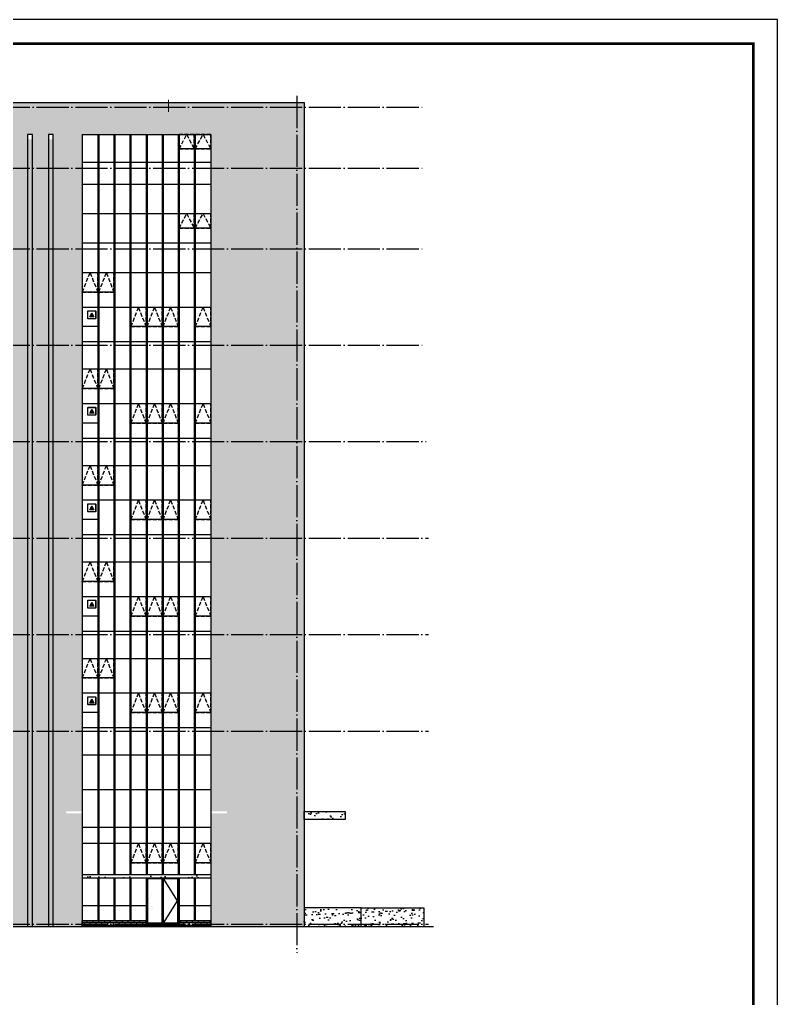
# Model space of a CAD drawing. Extents: x 6843040 to 15500510, y -6507076 to -4940511.
# Drawn here: x 8038121 to 8085278, y -5894044 to -5833171 of the extents above; entities that cross this region are included whole.
import ezdxf

# ---------------------------------------------------------------- set-up
doc = ezdxf.new("R2010")
doc.units = 0
doc.header["$LTSCALE"] = 1000
doc.header["$MEASUREMENT"] = 0
doc.linetypes.add('DASH', pattern=[0.35, 0.25, -0.1])
doc.linetypes.add('DOTE', pattern=[2.42, 2, -0.2, 0.02, -0.2])
for name, color, linetype in [('DIM_IDEN', 3, 'Continuous'), ('DOTE', 8, 'DOTE'), ('E_LINE_1', 1, 'Continuous'), ('E_LINE_3', 7, 'Continuous'), ('E_LINE_5', 8, 'Continuous'), ('LT-dim 100', 253, 'Continuous'), ('LT-玻璃', 4, 'Continuous'), ('plan-1', 40, 'Continuous'), ('PUB_HACTH', 8, 'Continuous'), ('PUB_TITLE', 4, 'Continuous'), ('WALL', 1, 'Continuous'), ('WINDOW', 4, 'Continuous')]:
    doc.layers.add(name, color=color, linetype=linetype)

# ---------------------------------------------------------------- blocks, each defined once
blk = doc.blocks.new('消防救援标志')
at = {"layer": 'WALL'}
blk.add_hatch(color=256, dxfattribs=at).paths.add_polyline_path([(13378845, 1069457.5), (13377845, 1069457.5), (13378345, 1070457.5)])
for points in [[(13377445, 1070957.5), (13379245, 1070957.5, -0.41421356), (13379345, 1070857.5), (13379345, 1069057.5, -0.41421356), (13379245, 1068957.5), (13377445, 1068957.5, -0.41421356), (13377345, 1069057.5), (13377345, 1070857.5, -0.41421356)], [(13377445, 1070932.5), (13379245, 1070932.5, -0.41421356), (13379320, 1070857.5), (13379320, 1069057.5, -0.41421356), (13379245, 1068982.5), (13377445, 1068982.5, -0.41421356), (13377370, 1069057.5), (13377370, 1070857.5, -0.41421356)]]:
    blk.add_lwpolyline(points, format="xyb", close=True)
blk.add_lwpolyline([(13378845, 1069457.5), (13377845, 1069457.5), (13378345, 1070457.5)], close=True, dxfattribs=at)
blk = doc.blocks.new('0911幕墙5')
at = {"layer": 'LT-玻璃'}
for p, q in [((8042021, -5840317), (8042021, -5889567)), ((8042989, -5840317), (8042989, -5886367)), ((8043054, -5840317), (8043054, -5886367)), ((8043989, -5840317), (8043989, -5886367)), ((8044054, -5840317), (8044054, -5886367)), ((8044989, -5840317), (8044989, -5886367)), ((8045054, -5840317), (8045054, -5886367)), ((8045989, -5840317), (8045989, -5886367)), ((8046054, -5840317), (8046054, -5886367)), ((8046989, -5840317), (8046989, -5886367)), ((8047054, -5840317), (8047054, -5886367)), ((8047989, -5840317), (8047989, -5886367)), ((8048054, -5840317), (8048054, -5886367)), ((8048989, -5840317), (8048989, -5886367)), ((8049054, -5840317), (8049054, -5886367)), ((8050021, -5840317), (8050021, -5889567))]:
    blk.add_line(p, q, dxfattribs=at)
at = {"layer": 'LT-玻璃', "ltscale": 1000}
for p, q in [((8048988, -5841216), (8048054, -5841216)), ((8050021, -5841216), (8049053, -5841216)), ((8050021, -5842067), (8042021, -5842067)), ((8050021, -5843417), (8042021, -5843417)), ((8050021, -5845242), (8042021, -5845242)), ((8048988, -5845242), (8048054, -5845242)), ((8048988, -5845242), (8048054, -5845242)), ((8050021, -5845242), (8049053, -5845242)), ((8050021, -5845242), (8049053, -5845242)), ((8048988, -5846141), (8048054, -5846141)), ((8050021, -5846141), (8049053, -5846141)), ((8050021, -5847067), (8042021, -5847067)), ((8050021, -5848917), (8042021, -5848917)), ((8043989, -5850117), (8042021, -5850117)), ((8050021, -5851067), (8042021, -5851067)), ((8042989, -5852267), (8042021, -5852267)), ((8047989, -5852267), (8045054, -5852267)), ((8050021, -5852267), (8049054, -5852267)), ((8050021, -5853217), (8042021, -5853217)), ((8050021, -5854917), (8042021, -5854917)), ((8043989, -5856117), (8042021, -5856117)), ((8050021, -5857067), (8042021, -5857067)), ((8042989, -5858267), (8042021, -5858267)), ((8047989, -5858267), (8045054, -5858267)), ((8050021, -5858267), (8049054, -5858267)), ((8050021, -5859217), (8042021, -5859217)), ((8050021, -5860917), (8042021, -5860917)), ((8043989, -5862117), (8042021, -5862117)), ((8050021, -5863067), (8042021, -5863067)), ((8042989, -5864267), (8042021, -5864267)), ((8047989, -5864267), (8045054, -5864267)), ((8050021, -5864267), (8049054, -5864267)), ((8050021, -5865217), (8042021, -5865217)), ((8050021, -5866917), (8042021, -5866917)), ((8043989, -5868117), (8042021, -5868117)), ((8050021, -5869067), (8042021, -5869067)), ((8042989, -5870267), (8042021, -5870267)), ((8047989, -5870267), (8045054, -5870267)), ((8050021, -5870267), (8049054, -5870267)), ((8050021, -5871217), (8042021, -5871217)), ((8050021, -5872917), (8042021, -5872917)), ((8043989, -5874117), (8042021, -5874117)), ((8043989, -5874117), (8042021, -5874117)), ((8050021, -5875067), (8042021, -5875067)), ((8042989, -5876267), (8042021, -5876267)), ((8047989, -5876267), (8045054, -5876267)), ((8050021, -5876267), (8049054, -5876267)), ((8050021, -5877217), (8042021, -5877217)), ((8050021, -5878917), (8042021, -5878917)), ((8050021, -5881067), (8042021, -5881067)), ((8050021, -5883417), (8042021, -5883417)), ((8050021, -5883417), (8042021, -5883417)), ((8050021, -5884417), (8042021, -5884417)), ((8047989, -5885617), (8045054, -5885617)), ((8050021, -5885617), (8049054, -5885617)), ((8050021, -5886367), (8042021, -5886367)), ((8042021, -5886537), (8046054, -5886537)), ((8047021, -5886537), (8047021, -5889417)), ((8047989, -5886537), (8050021, -5886537)), ((8042021, -5888267), (8045989, -5888267)), ((8048054, -5888267), (8050021, -5888267)), ((8042021, -5889217), (8045989, -5889217)), ((8048054, -5889217), (8050021, -5889217))]:
    blk.add_line(p, q, dxfattribs=at)
at = {"layer": 'LT-玻璃'}
blk.add_lwpolyline([(8042021, -5840317), (8050021, -5840317)], dxfattribs=at)
at = {"layer": 'LT-玻璃', "ltscale": 1000}
for points in [[(8046054, -5886537), (8047989, -5886537), (8047989, -5889417), (8046054, -5889417)], [(8046054, -5886537), (8047021, -5886537), (8047021, -5889417), (8046054, -5889417)], [(8046104, -5886587), (8046971, -5886587), (8046971, -5889367), (8046104, -5889367)], [(8047071, -5886587), (8047939, -5886587), (8047939, -5889367), (8047071, -5889367)]]:
    blk.add_lwpolyline(points, close=True, dxfattribs=at)
at = {"layer": 'LT-玻璃', "ltscale": 1000, "const_width": 0.7}
blk.add_lwpolyline([(8046971, -5886587), (8046104, -5887977), (8046971, -5889367)], dxfattribs=at)
at = {"layer": 'LT-玻璃', "ltscale": 1000}
blk.add_lwpolyline([(8047071, -5889367), (8047939, -5887977), (8047071, -5886587), (8047071, -5886587)], dxfattribs=at)
at = {"layer": 'WINDOW'}
for p, q in [((8042989, -5886537), (8042989, -5889217)), ((8043054, -5886537), (8043054, -5889217)), ((8043989, -5886537), (8043989, -5889217)), ((8044054, -5886537), (8044054, -5889217)), ((8044989, -5886537), (8044989, -5889217)), ((8045054, -5886537), (8045054, -5889217)), ((8045989, -5886537), (8045989, -5889417)), ((8046054, -5886537), (8046054, -5889417)), ((8047989, -5886537), (8047989, -5889417)), ((8048054, -5886537), (8048054, -5889417)), ((8048989, -5886537), (8048989, -5889217)), ((8049054, -5886537), (8049054, -5889217))]:
    blk.add_line(p, q, dxfattribs=at)
at = {"layer": 'WINDOW', "color": 8, "linetype": 'DASH'}
for points in [[(8048054, -5841216), (8048989, -5841216), (8048988, -5840317), (8048054, -5840317)], [(8049054, -5841216), (8050021, -5841216), (8050021, -5840317), (8049053, -5840317)], [(8048054, -5846141), (8048989, -5846141), (8048988, -5845242), (8048054, -5845242)], [(8049054, -5846141), (8050021, -5846141), (8050021, -5845242), (8049053, -5845242)], [(8042021, -5850117), (8042989, -5850117), (8042989, -5848917), (8042021, -5848917)], [(8043054, -5850117), (8043989, -5850117), (8043989, -5848917), (8043054, -5848917)], [(8045054, -5852267), (8045989, -5852267), (8045989, -5851067), (8045054, -5851067)], [(8046054, -5852267), (8046989, -5852267), (8046989, -5851067), (8046054, -5851067)], [(8047054, -5852267), (8047989, -5852267), (8047989, -5851067), (8047054, -5851067)], [(8049054, -5852267), (8050021, -5852267), (8050021, -5851067), (8049054, -5851067)], [(8042021, -5856117), (8042989, -5856117), (8042989, -5854917), (8042021, -5854917)], [(8043054, -5856117), (8043989, -5856117), (8043989, -5854917), (8043054, -5854917)], [(8045054, -5858267), (8045989, -5858267), (8045989, -5857067), (8045054, -5857067)], [(8046054, -5858267), (8046989, -5858267), (8046989, -5857067), (8046054, -5857067)], [(8047054, -5858267), (8047989, -5858267), (8047989, -5857067), (8047054, -5857067)], [(8049054, -5858267), (8050021, -5858267), (8050021, -5857067), (8049054, -5857067)], [(8042021, -5862117), (8042989, -5862117), (8042989, -5860917), (8042021, -5860917)], [(8043054, -5862117), (8043989, -5862117), (8043989, -5860917), (8043054, -5860917)], [(8045054, -5864267), (8045989, -5864267), (8045989, -5863067), (8045054, -5863067)], [(8046054, -5864267), (8046989, -5864267), (8046989, -5863067), (8046054, -5863067)], [(8047054, -5864267), (8047989, -5864267), (8047989, -5863067), (8047054, -5863067)], [(8049054, -5864267), (8050021, -5864267), (8050021, -5863067), (8049054, -5863067)], [(8042021, -5868117), (8042989, -5868117), (8042989, -5866917), (8042021, -5866917)], [(8043054, -5868117), (8043989, -5868117), (8043989, -5866917), (8043054, -5866917)], [(8045054, -5870267), (8045989, -5870267), (8045989, -5869067), (8045054, -5869067)], [(8046054, -5870267), (8046989, -5870267), (8046989, -5869067), (8046054, -5869067)], [(8047054, -5870267), (8047989, -5870267), (8047989, -5869067), (8047054, -5869067)], [(8049054, -5870267), (8050021, -5870267), (8050021, -5869067), (8049054, -5869067)], [(8042021, -5874117), (8042989, -5874117), (8042989, -5872917), (8042021, -5872917)], [(8043054, -5874117), (8043989, -5874117), (8043989, -5872917), (8043054, -5872917)], [(8045054, -5876267), (8045989, -5876267), (8045989, -5875067), (8045054, -5875067)], [(8046054, -5876267), (8046989, -5876267), (8046989, -5875067), (8046054, -5875067)], [(8047054, -5876267), (8047989, -5876267), (8047989, -5875067), (8047054, -5875067)], [(8049054, -5876267), (8050021, -5876267), (8050021, -5875067), (8049054, -5875067)], [(8045054, -5885617), (8045989, -5885617), (8045989, -5884417), (8045054, -5884417)], [(8046054, -5885617), (8046989, -5885617), (8046989, -5884417), (8046054, -5884417)], [(8047054, -5885617), (8047989, -5885617), (8047989, -5884417), (8047054, -5884417)], [(8049054, -5885617), (8050021, -5885617), (8050021, -5884417), (8049054, -5884417)]]:
    blk.add_lwpolyline(points, close=True, dxfattribs=at)
for points in [[(8048054, -5841216), (8048521, -5840317), (8048989, -5841216)], [(8049054, -5841216), (8049537, -5840317), (8050021, -5841216)], [(8048054, -5846141), (8048521, -5845242), (8048989, -5846141)], [(8049054, -5846141), (8049537, -5845242), (8050021, -5846141)], [(8042021, -5850117), (8042505, -5848917), (8042989, -5850117)], [(8043054, -5850117), (8043521, -5848917), (8043989, -5850117)], [(8045054, -5852267), (8045521, -5851067), (8045989, -5852267)], [(8046054, -5852267), (8046521, -5851067), (8046989, -5852267)], [(8047054, -5852267), (8047521, -5851067), (8047989, -5852267)], [(8049054, -5852267), (8049537, -5851067), (8050021, -5852267)], [(8042021, -5856117), (8042505, -5854917), (8042989, -5856117)], [(8043054, -5856117), (8043521, -5854917), (8043989, -5856117)], [(8045054, -5858267), (8045521, -5857067), (8045989, -5858267)], [(8046054, -5858267), (8046521, -5857067), (8046989, -5858267)], [(8047054, -5858267), (8047521, -5857067), (8047989, -5858267)], [(8049054, -5858267), (8049537, -5857067), (8050021, -5858267)], [(8042021, -5862117), (8042505, -5860917), (8042989, -5862117)], [(8043054, -5862117), (8043521, -5860917), (8043989, -5862117)], [(8045054, -5864267), (8045521, -5863067), (8045989, -5864267)], [(8046054, -5864267), (8046521, -5863067), (8046989, -5864267)], [(8047054, -5864267), (8047521, -5863067), (8047989, -5864267)], [(8049054, -5864267), (8049537, -5863067), (8050021, -5864267)], [(8042021, -5868117), (8042505, -5866917), (8042989, -5868117)], [(8043054, -5868117), (8043521, -5866917), (8043989, -5868117)], [(8045054, -5870267), (8045521, -5869067), (8045989, -5870267)], [(8046054, -5870267), (8046521, -5869067), (8046989, -5870267)], [(8047054, -5870267), (8047521, -5869067), (8047989, -5870267)], [(8049054, -5870267), (8049537, -5869067), (8050021, -5870267)], [(8042021, -5874117), (8042505, -5872917), (8042989, -5874117)], [(8043054, -5874117), (8043521, -5872917), (8043989, -5874117)], [(8045054, -5876267), (8045521, -5875067), (8045989, -5876267)], [(8046054, -5876267), (8046521, -5875067), (8046989, -5876267)], [(8047054, -5876267), (8047521, -5875067), (8047989, -5876267)], [(8049054, -5876267), (8049537, -5875067), (8050021, -5876267)], [(8045054, -5885617), (8045521, -5884417), (8045989, -5885617)], [(8046054, -5885617), (8046521, -5884417), (8046989, -5885617)], [(8047054, -5885617), (8047521, -5884417), (8047989, -5885617)], [(8049054, -5885617), (8049537, -5884417), (8050021, -5885617)]]:
    blk.add_lwpolyline(points, dxfattribs=at)

msp = doc.modelspace()

# ---------------------------------------------------------------- hatches: boundary and pattern name
at = {"layer": 'PUB_HACTH'}
h = msp.add_hatch(dxfattribs=at)
h.set_pattern_fill('粉刷', color=256, scale=150, angle=45)
h.set_pattern_definition([(82.5, (121057.07, 217189), (-422.103955, 395.378137), [0, -456, 0, -510, 0, -487.5]), (52.5, (121057.1, 217189), (-223.241253, 974.09392), [0, -246, 0, -411, 0, -157.5]), (12.5, (120796.15, 216928.1), (659.408782, 661.809715), [0, -150, 0, -540, 0, -705]), (2.5, (120796.15, 216928.1), (451.51265, 823.878855), [0, -75, 0, -354, 0, -405])])
h.paths.add_polyline_path([(8055821.1, -5838317.4), (8035521.1, -5838317.4), (8035521.1, -5889567.4), (8037321.1, -5889567.4), (8037321.1, -5840317.4), (8037621.1, -5840317.4), (8037621.1, -5889567.4), (8038621.1, -5889567.4), (8038621.1, -5840317.4), (8038921.1, -5840317.4), (8038921.1, -5889567.4), (8039921.1, -5889567.4), (8039921.1, -5840317.4), (8040221.1, -5840317.4), (8040221.1, -5889567.4), (8042021.1, -5889567.4), (8042021.1, -5882537.4), (8041021.1, -5882537.4), (8041021.1, -5882417.4), (8042021.1, -5882417.4), (8042021.1, -5840317.4), (8050021.1, -5840317.4), (8050021.1, -5882417.4), (8051021.1, -5882417.4), (8051021.1, -5882537.4), (8050021.1, -5882537.4), (8050021.1, -5889567.4), (8055821.1, -5889567.4)])
h.paths.add_polyline_path([(8035521.1, -5854917.4), (8035521.1, -5853217.4), (8002121.1, -5853217.4), (8002121.1, -5854917.4)])
h = msp.add_hatch(dxfattribs=at)
h.set_pattern_fill('AR-B816', color=256, scale=150)
h.set_pattern_definition([(0, (333973.68, 234839), (0, 181.9656), []), (90, (333973.68, 234839), (-181.9656, 181.9656), [181.9656, -181.9656])])
h.paths.add_polyline_path([(8038621.1, -5840617.4), (8038621.1, -5889567.4), (8038921.1, -5889567.4), (8038921.1, -5840617.4)])
h = msp.add_hatch(dxfattribs=at)
h.set_pattern_fill('AR-B816', color=256, scale=150)
h.set_pattern_definition([(0, (335273.68, 234839), (0, 181.9656), []), (90, (335273.68, 234839), (-181.9656, 181.9656), [181.9656, -181.9656])])
h.paths.add_polyline_path([(8039921.1, -5840617.4), (8039921.1, -5889567.4), (8040221.1, -5889567.4), (8040221.1, -5840617.4)])
h = msp.add_hatch(dxfattribs=at)
h.set_pattern_fill('粉刷', color=256, scale=150, angle=45)
h.set_pattern_definition([(82.5, (0, 0), (-422.103955, 395.378137), [0, -456, 0, -510, 0, -487.5]), (52.5, (0, 0), (-223.241253, 974.09392), [0, -246, 0, -411, 0, -157.5]), (12.5, (-260.9, -260.9), (659.408782, 661.809715), [0, -150, 0, -540, 0, -705]), (2.5, (-260.9, -260.9), (451.51265, 823.878855), [0, -75, 0, -354, 0, -405])])
h.paths.add_polyline_path([(8055821.1, -5889567.4), (8063268.1, -5889567.4), (8063268.1, -5888417.4), (8055821.1, -5888417.4)])
h.paths.add_polyline_path([(8055821.1, -5882417.4), (8058371.1, -5882417.4), (8058371.1, -5882917.4), (8055821.1, -5882917.4)])
h = msp.add_hatch(dxfattribs=at)
h.set_pattern_fill('粉刷', color=256, scale=150, angle=45)
h.set_pattern_definition([(82.5, (0, -4000), (-422.103955, 395.378137), [0, -456, 0, -510, 0, -487.5]), (52.5, (0, -4000), (-223.241253, 974.09392), [0, -246, 0, -411, 0, -157.5]), (12.5, (-260.9, -4260.9), (659.408782, 661.809715), [0, -150, 0, -540, 0, -705]), (2.5, (-260.9, -4260.9), (451.51265, 823.878855), [0, -75, 0, -354, 0, -405])])
h.paths.add_polyline_path([(8042021.1, -5886537.4), (8050021.1, -5886537.4), (8050021.1, -5886417.4), (8042021.1, -5886417.4)])
h = msp.add_hatch(dxfattribs=at)
h.set_pattern_fill('AR-B816', color=256, scale=150)
h.set_pattern_definition([(0, (0, 0), (0, 181.9656), []), (90, (0, 0), (-181.9656, 181.9656), [181.9656, -181.9656])])
h.paths.add_polyline_path([(8042021.1, -5889217.4), (8042021.1, -5889567.4), (8050021.1, -5889567.4), (8050021.1, -5889217.4), (8048053.6, -5889217.4), (8048053.6, -5889417.4), (8045988.6, -5889417.4), (8045988.6, -5889217.4)])

# ---------------------------------------------------------------- linework, layer by layer
msp.add_line((8050021.1, -5840317.4), (8050021.1, -5889567.4))
for points in [[(8042021.1, -5840317.4), (8050021.1, -5840317.4)], [(8059371.6, -5889567.4), (8059371.6, -5888417.4), (8055821.1, -5888417.4)], [(8042021.1, -5889217.4), (8045988.6, -5889217.4)], [(8050021.1, -5889217.4), (8048053.6, -5889217.4)]]:
    msp.add_lwpolyline(points)
msp.add_lwpolyline([(8055821.1, -5882417.4), (8058371.1, -5882417.4), (8058371.1, -5882917.4), (8055821.1, -5882917.4)], close=True)
at = {"layer": 'DIM_IDEN', "const_width": 75}
msp.add_lwpolyline([(8047388.8, -5838909.5), (8047388.8, -5838159.5)], dxfattribs=at)
at = {"layer": 'DOTE'}
for p, q in [((8055371.1, -5837917.4), (8055371.1, -5891217.3)), ((7920600, -5838617.4), (8063268.1, -5838617.4)), ((7920600, -5842417.4), (8063268.1, -5842417.4)), ((7920600, -5847417.4), (8063268.1, -5847417.4)), ((7920600, -5853417.4), (8063268.1, -5853417.4)), ((7920600, -5859417.4), (8063418.1, -5859417.4)), ((7920600, -5865417.4), (8063568.1, -5865417.4)), ((7920600, -5871417.4), (8063568.1, -5871417.4)), ((7920600, -5877417.4), (8063568.1, -5877417.4)), ((7920600, -5889417.4), (8063568.1, -5889417.4)), ((7920600, -5889567.4), (8063568.1, -5889567.4))]:
    msp.add_line(p, q, dxfattribs=at)
at = {"layer": 'E_LINE_1'}
for points in [[(7922214, -5889567.4), (8063868.1, -5889567.4)], [(7925571.1, -5889567.4), (8059785.1, -5889567.4)]]:
    msp.add_lwpolyline(points, dxfattribs=at)
at = {"layer": 'E_LINE_3'}
msp.add_line((8042021.1, -5840317.4), (8042021.1, -5889567.4), dxfattribs=at)
for points in [[(8035521.1, -5889567.4), (8035521.1, -5838317.4), (8055821.1, -5838317.4), (8055821.1, -5889567.4)], [(8038921.1, -5889567.4), (8038921.1, -5840317.4), (8038621.1, -5840317.4), (8038621.1, -5889567.4)], [(8040221.1, -5889567.4), (8040221.1, -5840317.4), (8039921.1, -5840317.4), (8039921.1, -5889567.4)]]:
    msp.add_lwpolyline(points, dxfattribs=at)
msp.add_lwpolyline([(8042021.1, -5889217.4), (8042021.1, -5889567.4), (8050021.1, -5889567.4), (8050021.1, -5889217.4), (8048053.6, -5889217.4), (8048053.6, -5889417.4), (8045988.6, -5889417.4), (8045988.6, -5889217.4)], close=True, dxfattribs=at)
at = {"layer": 'E_LINE_5'}
msp.add_lwpolyline([(8059371.6, -5888417.4), (8063268.1, -5888417.4), (8063268.1, -5889567.4)], dxfattribs=at)
at = {"layer": 'plan-1'}
msp.add_lwpolyline([(8042021.1, -5889567.4), (8042021.1, -5889217.4)], dxfattribs=at)
at = {"layer": 'PUB_TITLE'}
msp.add_lwpolyline([(7906927.5, -5959320.5), (8085277.5, -5959320.5), (8085277.5, -5833170.5), (7906927.5, -5833170.5)], close=True, dxfattribs=at)
at = {"layer": 'PUB_TITLE', "const_width": 150}
msp.add_lwpolyline([(7910677.5, -5957820.5), (8083777.5, -5957820.5), (8083777.5, -5834670.5), (7910677.5, -5834670.5)], close=True, dxfattribs=at)

# ---------------------------------------------------------------- block references
at = {"xscale": 0.25, "yscale": 0.25, "zscale": 0.25}
for p in [(4698025.3, -6119018.8), (4698025.3, -6125018.8), (4698025.3, -6131018.8), (4698025.3, -6137018.8), (4698025.3, -6143018.8)]:
    msp.add_blockref('消防救援标志', p, dxfattribs=at)
at = {"layer": 'LT-dim 100'}
msp.add_blockref('0911幕墙5', (0, 0), dxfattribs=at)

doc.saveas('drawing.dxf')
